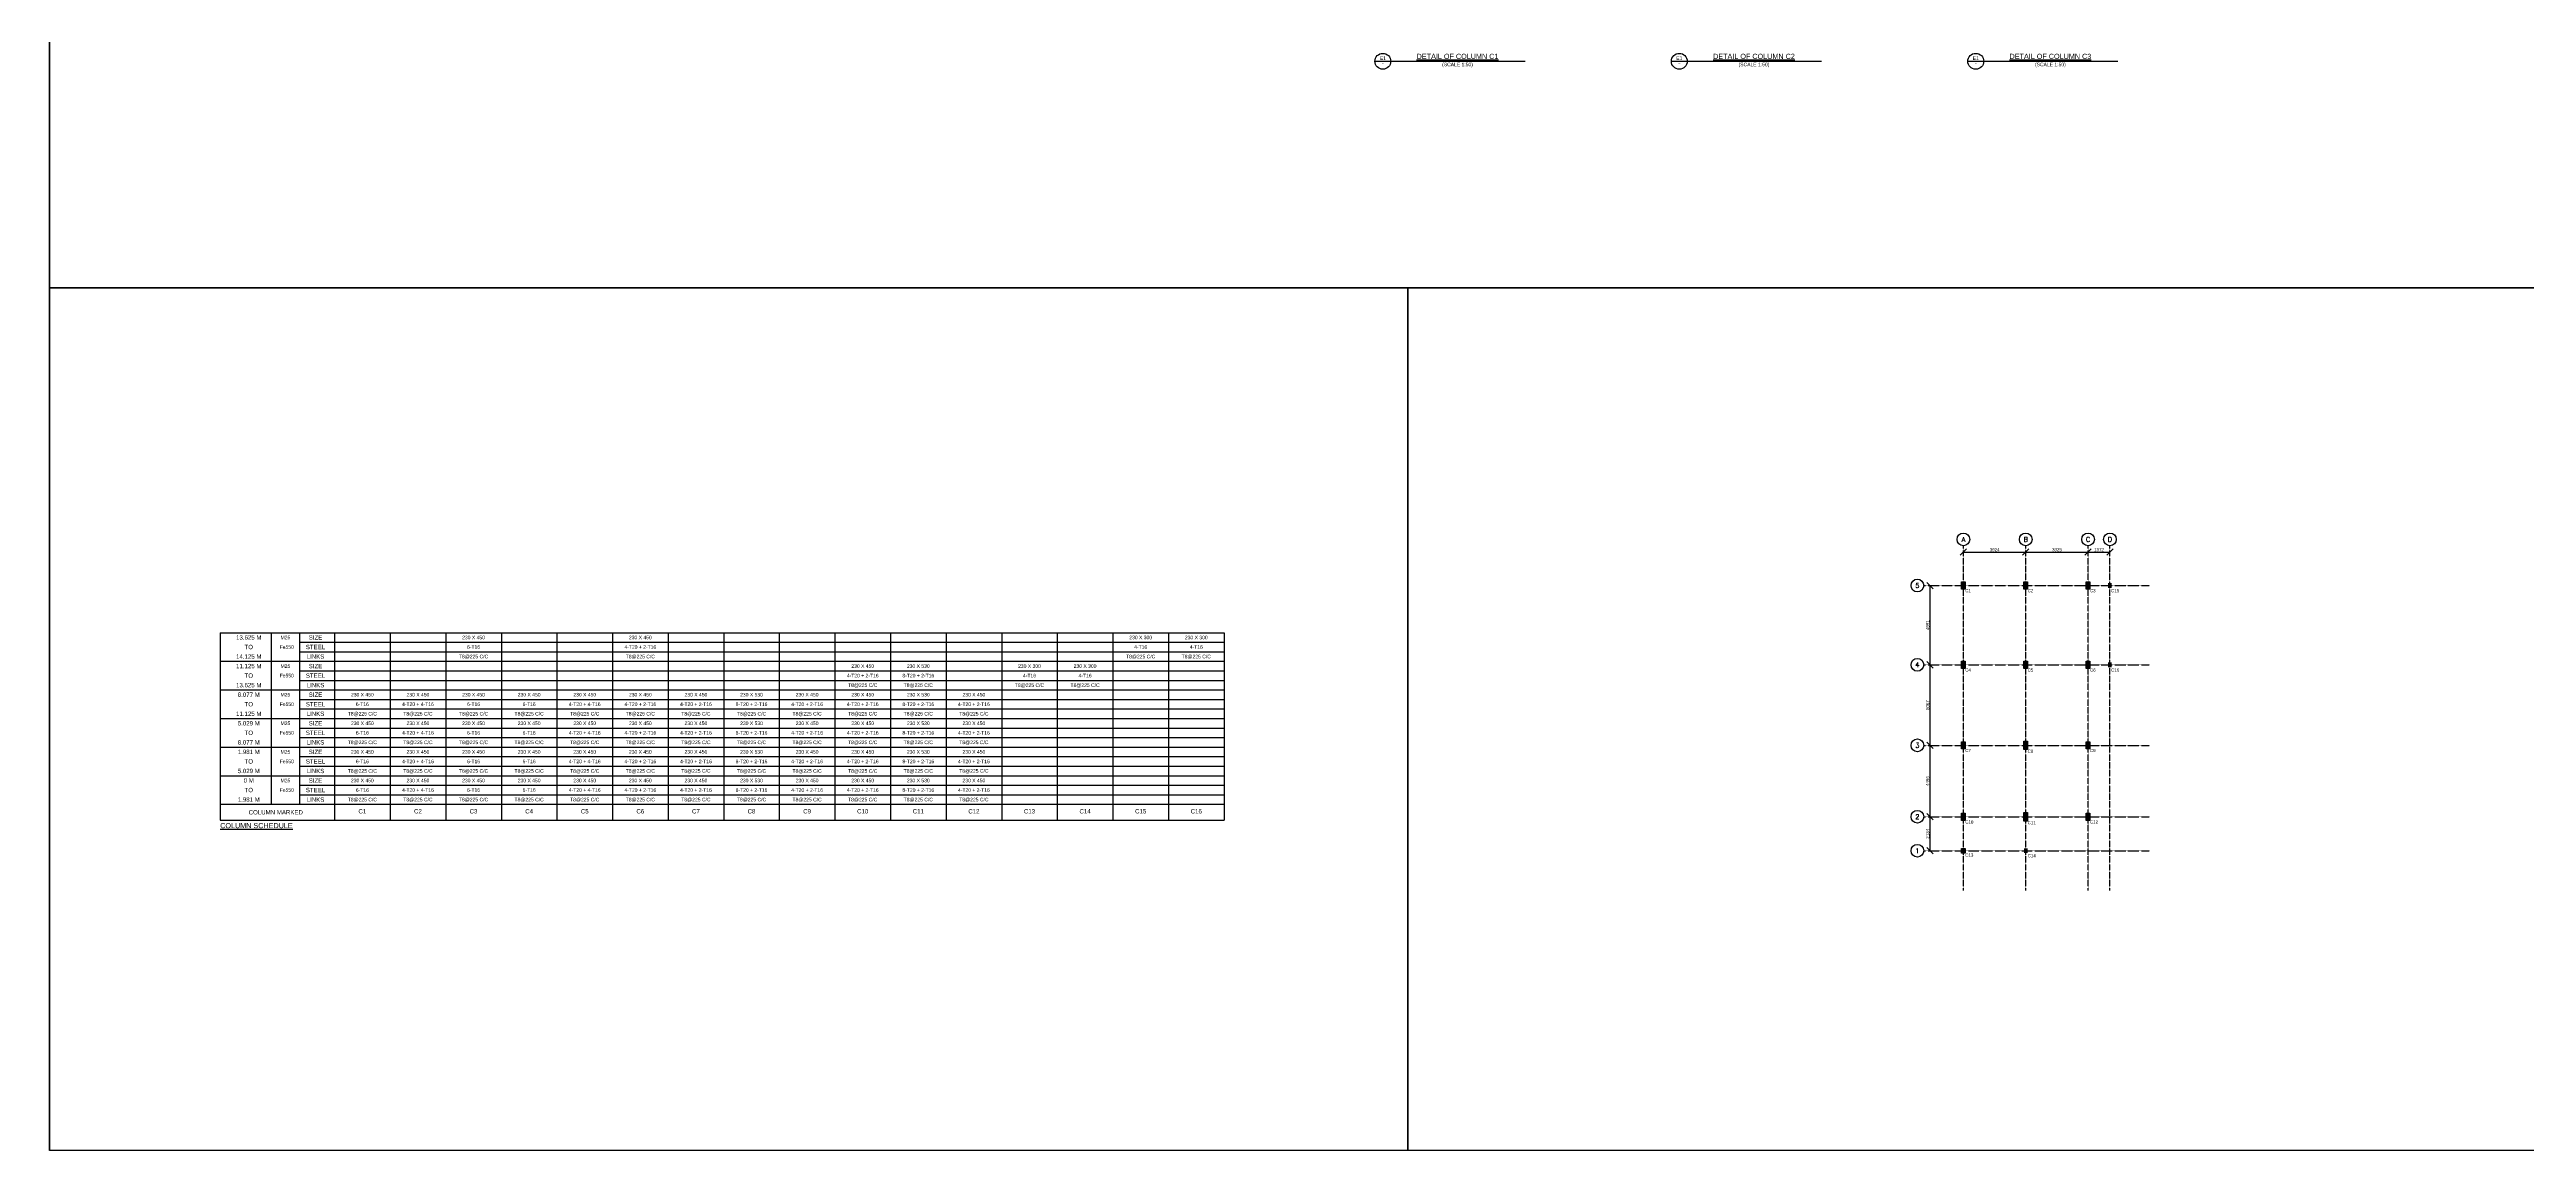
# Model space of a CAD drawing. Header units: inches. Extents: x -816171 to 9366335, y -450961 to 689132.
# Drawn here: x -437948 to -282014, y -22508 to 46763 of the extents above; entities that cross this region are included whole.
import ezdxf
from ezdxf.enums import TextEntityAlignment as Align

# ---------------------------------------------------------------- set-up
doc = ezdxf.new("R2010")
doc.units = ezdxf.units.IN
doc.header["$MEASUREMENT"] = 0
doc.linetypes.add('SCCenter', pattern=[1.2, 0.5, -0.3, 0.1, -0.3])
for name, color, linetype in [('colSectionMarkLayer', 5, 'Continuous'), ('Grid Line', 8, 'Continuous'), ('Labels', 4, 'Continuous'), ('NonDuctileLevel-1981', 2, 'Continuous'), ('Schedule Border', 60, 'Continuous'), ('Schedule Header', 4, 'Continuous'), ('Schedule Line', 60, 'Continuous'), ('Text', 31, 'Continuous'), ('Text_Scale', 31, 'Continuous'), ('TxtLevel-1981', 7, 'Continuous')]:
    doc.layers.add(name, color=color, linetype=linetype)
doc.styles.add('SC-BBS1', font='SansSerif')
doc.styles.add('SC-BBS2', font='SansSerif')
doc.styles.add('SC-COL1', font='SansSerif')
doc.styles.add('SC-COL2', font='SansSerif')
doc.styles.get("Standard").update_dxf_attribs({"font": 'txt.shx'})
doc.dimstyles.new('SCGridlineDim', dxfattribs={"dimtxt": 200, "dimasz": 0.18, "dimexe": 75, "dimexo": 75, "dimgap": 50, "dimtad": 1, "dimtoh": 1, "dimdec": 0, "dimzin": 0, "dimdsep": 46, "dimtxsty": 'SC-BBS2', "dimtsz": 200, "dimcen": 0.09, "dimclrd": 8, "dimclre": 8, "dimclrt": 31, "dimadec": 0, "dimazin": 0, "dimtfac": 1, "dimtdec": 0, "dimtix": 1, "dimtofl": 0, "dimtmove": 0, "dimatfit": 3, "dimfxl": 1, "dimtolj": 1, "dimtzin": 0, "dimarcsym": 0})

# ---------------------------------------------------------------- blocks, each defined once
blk = doc.blocks.new('*D3504')
at = {"layer": 'DEFPOINTS', "color": 0, "transparency": 16777216}
for p in [(-319558, -1515), (-319558, -1515), (-319558, -3649)]:
    blk.add_point(p, dxfattribs=at)
at = {"layer": 'Grid Line', "color": 8, "lineweight": -2, "transparency": 16777216}
for p, q in [((-319358, -1715), (-319758, -1315)), ((-319558, -3649), (-319558, -1515)), ((-319358, -3849), (-319758, -3449))]:
    blk.add_line(p, q, dxfattribs=at)
at = {"layer": 'Grid Line', "color": 31, "transparency": 16777216, "insert": (-319712, -2582), "char_height": 200, "attachment_point": 5, "rotation": 90, "style": 'SC-BBS2'}
blk.add_mtext('\\A1;2134', dxfattribs=at)
blk = doc.blocks.new('*D3505')
at = {"layer": 'DEFPOINTS', "color": 0, "transparency": 16777216}
for p in [(-319558, 2981), (-319558, 2981), (-319558, -1515)]:
    blk.add_point(p, dxfattribs=at)
at = {"layer": 'Grid Line', "color": 8, "lineweight": -2, "transparency": 16777216}
for p, q in [((-319358, 2781), (-319758, 3181)), ((-319558, -1515), (-319558, 2981)), ((-319358, -1715), (-319758, -1315))]:
    blk.add_line(p, q, dxfattribs=at)
at = {"layer": 'Grid Line', "color": 31, "transparency": 16777216, "insert": (-319712, 733), "char_height": 200, "attachment_point": 5, "rotation": 90, "style": 'SC-BBS2'}
blk.add_mtext('\\A1;4496', dxfattribs=at)
blk = doc.blocks.new('*D3506')
at = {"layer": 'DEFPOINTS', "color": 0, "transparency": 16777216}
for p in [(-319558, 8048), (-319558, 8048), (-319558, 2981)]:
    blk.add_point(p, dxfattribs=at)
at = {"layer": 'Grid Line', "color": 8, "lineweight": -2, "transparency": 16777216}
for p, q in [((-319358, 7848), (-319758, 8248)), ((-319558, 2981), (-319558, 8048)), ((-319358, 2781), (-319758, 3181))]:
    blk.add_line(p, q, dxfattribs=at)
at = {"layer": 'Grid Line', "color": 31, "transparency": 16777216, "insert": (-319712, 5515), "char_height": 200, "attachment_point": 5, "rotation": 90, "style": 'SC-BBS2'}
blk.add_mtext('\\A1;5067', dxfattribs=at)
blk = doc.blocks.new('*D3507')
at = {"layer": 'DEFPOINTS', "color": 0, "transparency": 16777216}
for p in [(-319558, 13039), (-319558, 13039), (-319558, 8048)]:
    blk.add_point(p, dxfattribs=at)
at = {"layer": 'Grid Line', "color": 8, "lineweight": -2, "transparency": 16777216}
for p, q in [((-319358, 12839), (-319758, 13239)), ((-319558, 8048), (-319558, 13039)), ((-319358, 7848), (-319758, 8248))]:
    blk.add_line(p, q, dxfattribs=at)
at = {"layer": 'Grid Line', "color": 31, "transparency": 16777216, "insert": (-319711, 10544), "char_height": 200, "attachment_point": 5, "rotation": 90, "style": 'SC-BBS2'}
blk.add_mtext('\\A1;4991', dxfattribs=at)
blk = doc.blocks.new('*D3508')
at = {"layer": 'DEFPOINTS', "color": 0, "transparency": 16777216}
for p in [(-317458, 15139), (-313534, 15139), (-313534, 15139)]:
    blk.add_point(p, dxfattribs=at)
at = {"layer": 'Grid Line', "color": 8, "lineweight": -2, "transparency": 16777216}
for p, q in [((-317658, 14939), (-317258, 15339)), ((-317458, 15139), (-313534, 15139)), ((-313734, 14939), (-313334, 15339))]:
    blk.add_line(p, q, dxfattribs=at)
at = {"layer": 'Grid Line', "color": 31, "transparency": 16777216, "insert": (-315496, 15293), "char_height": 200, "attachment_point": 5, "style": 'SC-BBS2'}
blk.add_mtext('\\A1;3924', dxfattribs=at)
blk = doc.blocks.new('*D3509')
at = {"layer": 'DEFPOINTS', "color": 0, "transparency": 16777216}
for p in [(-313534, 15139), (-309609, 15139), (-309609, 15139)]:
    blk.add_point(p, dxfattribs=at)
at = {"layer": 'Grid Line', "color": 8, "lineweight": -2, "transparency": 16777216}
for p, q in [((-313734, 14939), (-313334, 15339)), ((-313534, 15139), (-309609, 15139)), ((-309809, 14939), (-309409, 15339))]:
    blk.add_line(p, q, dxfattribs=at)
at = {"layer": 'Grid Line', "color": 31, "transparency": 16777216, "insert": (-311572, 15293), "char_height": 200, "attachment_point": 5, "style": 'SC-BBS2'}
blk.add_mtext('\\A1;3925', dxfattribs=at)
blk = doc.blocks.new('*D3510')
at = {"layer": 'DEFPOINTS', "color": 0, "transparency": 16777216}
for p in [(-309609, 15139), (-308237, 15139), (-308237, 15139)]:
    blk.add_point(p, dxfattribs=at)
at = {"layer": 'Grid Line', "color": 8, "lineweight": -2, "transparency": 16777216}
for p, q in [((-309809, 14939), (-309409, 15339)), ((-309609, 15139), (-308237, 15139)), ((-308437, 14939), (-308037, 15339))]:
    blk.add_line(p, q, dxfattribs=at)
at = {"layer": 'Grid Line', "color": 31, "transparency": 16777216, "insert": (-308923, 15293), "char_height": 200, "attachment_point": 5, "style": 'SC-BBS2'}
blk.add_mtext('\\A1;1372', dxfattribs=at)

msp = doc.modelspace()

# ---------------------------------------------------------------- hatches: boundary and pattern name
at = {"layer": 'NonDuctileLevel-1981'}
for points in [[(-317343.41171, 12814.42106), (-317573.41171, 12814.42106), (-317573.41171, 13264.42106), (-317343.41171, 13264.42106)], [(-313419.41171, 12814.42106), (-313649.41171, 12814.42106), (-313649.41171, 13264.42106), (-313419.41171, 13264.42106)], [(-309494.41171, 12814.42106), (-309724.41171, 12814.42106), (-309724.41171, 13264.42106), (-309494.41171, 13264.42106)], [(-317343.41171, 7823.42106), (-317573.41171, 7823.42106), (-317573.41171, 8273.42106), (-317343.41171, 8273.42106)], [(-313419.41171, 7823.42106), (-313649.41171, 7823.42106), (-313649.41171, 8273.42106), (-313419.41171, 8273.42106)], [(-309494.41171, 7823.42106), (-309724.41171, 7823.42106), (-309724.41171, 8273.42106), (-309494.41171, 8273.42106)], [(-317343.41171, 2756.42106), (-317573.41171, 2756.42106), (-317573.41171, 3206.42106), (-317343.41171, 3206.42106)], [(-313419.41171, 2716.42106), (-313649.41171, 2716.42106), (-313649.41171, 3246.42106), (-313419.41171, 3246.42106)], [(-309494.41171, 2756.42106), (-309724.41171, 2756.42106), (-309724.41171, 3206.42106), (-309494.41171, 3206.42106)], [(-317343.41171, -1739.57894), (-317573.41171, -1739.57894), (-317573.41171, -1289.57894), (-317343.41171, -1289.57894)], [(-313419.41171, -1779.57894), (-313649.41171, -1779.57894), (-313649.41171, -1249.57894), (-313419.41171, -1249.57894)], [(-309494.41171, -1739.57894), (-309724.41171, -1739.57894), (-309724.41171, -1289.57894), (-309494.41171, -1289.57894)]]:
    msp.add_hatch(color=256, dxfattribs=at).paths.add_polyline_path(points, flags=0)
for points in [[(-308122.41171, 12889.42106), (-308352.41171, 12889.42106), (-308352.41171, 13189.42106), (-308122.41171, 13189.42106)], [(-308122.41171, 7898.42106), (-308352.41171, 7898.42106), (-308352.41171, 8198.42106), (-308122.41171, 8198.42106)], [(-317343.41171, -3798.57894), (-317573.41171, -3798.57894), (-317573.41171, -3498.57894), (-317343.41171, -3498.57894)], [(-313419.41171, -3798.57894), (-313649.41171, -3798.57894), (-313649.41171, -3498.57894), (-313419.41171, -3498.57894)]]:
    msp.add_hatch(color=256, dxfattribs=at).paths.add_polyline_path(points)

# ---------------------------------------------------------------- linework, layer by layer
for points in [[(-352437.9355, 31770.64531), (-437948.1692, 31770.64531), (-437948.1692, 86049.11051), (-352437.9355, 86049.11051)], [(-437948.1692, 86049.11051), (-437948.1692, 31770.64531)], [(-437948.1692, 31770.64531), (-437948.1692, -22507.8199)], [(-266927.7018, 31770.64531), (-352437.9355, 31770.64531)]]:
    msp.add_lwpolyline(points)
for points in [[(-437948.1692, 31770.64531), (-352437.9355, 31770.64531), (-352437.9355, -22507.8199), (-437948.1692, -22507.8199)], [(-352437.9355, 31770.64531), (-266927.7018, 31770.64531), (-266927.7018, -22507.8199), (-352437.9355, -22507.8199)]]:
    msp.add_lwpolyline(points, close=True)
at = {"layer": 'colSectionMarkLayer'}
for p, q in [((-354508.01568, 46025.59386), (-345058.01568, 46025.59386)), ((-335845.8351, 46025.59386), (-326395.8351, 46025.59386)), ((-317183.65452, 46025.59386), (-307733.65452, 46025.59386))]:
    msp.add_line(p, q, dxfattribs=at)
for centre in [(-354008.01568, 46025.59386), (-335345.8351, 46025.59386), (-316683.65452, 46025.59386)]:
    msp.add_circle(centre, 500, dxfattribs=at)
at = {"layer": 'Grid Line', "linetype": 'SCCenter'}
for p, q in [((-317458.41171, -6148.57894), (-317458.41171, 15539.42106)), ((-313534.41171, -6148.57894), (-313534.41171, 15539.42106)), ((-309609.41171, -6148.57894), (-309609.41171, 15539.42106)), ((-308237.41171, -6148.57894), (-308237.41171, 15539.42106)), ((-319958.41171, 13039.42106), (-305737.41171, 13039.42106)), ((-319958.41171, 8048.42106), (-305737.41171, 8048.42106)), ((-319958.41171, 2981.42106), (-305737.41171, 2981.42106)), ((-319958.41171, -1514.57894), (-305737.41171, -1514.57894)), ((-319958.41171, -3648.57894), (-305737.41171, -3648.57894))]:
    msp.add_line(p, q, dxfattribs=at)
at = {"layer": 'Grid Line'}
for centre in [(-317458.41171, 15939.42106), (-313534.41171, 15939.42106), (-309609.41171, 15939.42106), (-308237.41171, 15939.42106), (-320358.41171, 13039.42106), (-320358.41171, 8048.42106), (-320358.41171, 2981.42106), (-320358.41171, -1514.57894), (-320358.41171, -3648.57894)]:
    msp.add_circle(centre, 400, dxfattribs=at)
at = {"layer": 'NonDuctileLevel-1981'}
for points in [[(-317343.41171, 12814.42106), (-317573.41171, 12814.42106), (-317573.41171, 13264.42106), (-317343.41171, 13264.42106)], [(-313419.41171, 12814.42106), (-313649.41171, 12814.42106), (-313649.41171, 13264.42106), (-313419.41171, 13264.42106)], [(-309494.41171, 12814.42106), (-309724.41171, 12814.42106), (-309724.41171, 13264.42106), (-309494.41171, 13264.42106)], [(-317343.41171, 7823.42106), (-317573.41171, 7823.42106), (-317573.41171, 8273.42106), (-317343.41171, 8273.42106)], [(-313419.41171, 7823.42106), (-313649.41171, 7823.42106), (-313649.41171, 8273.42106), (-313419.41171, 8273.42106)], [(-309494.41171, 7823.42106), (-309724.41171, 7823.42106), (-309724.41171, 8273.42106), (-309494.41171, 8273.42106)], [(-317343.41171, 2756.42106), (-317573.41171, 2756.42106), (-317573.41171, 3206.42106), (-317343.41171, 3206.42106)], [(-313419.41171, 2716.42106), (-313649.41171, 2716.42106), (-313649.41171, 3246.42106), (-313419.41171, 3246.42106)], [(-309494.41171, 2756.42106), (-309724.41171, 2756.42106), (-309724.41171, 3206.42106), (-309494.41171, 3206.42106)], [(-317343.41171, -1739.57894), (-317573.41171, -1739.57894), (-317573.41171, -1289.57894), (-317343.41171, -1289.57894)], [(-313419.41171, -1779.57894), (-313649.41171, -1779.57894), (-313649.41171, -1249.57894), (-313419.41171, -1249.57894)], [(-309494.41171, -1739.57894), (-309724.41171, -1739.57894), (-309724.41171, -1289.57894), (-309494.41171, -1289.57894)], [(-317343.41171, -3798.57894), (-317573.41171, -3798.57894), (-317573.41171, -3498.57894), (-317343.41171, -3498.57894)]]:
    msp.add_lwpolyline(points, close=True, dxfattribs=at)
at = {"layer": 'Schedule Border'}
for p, q in [((-427204.98917, 10070.71511), (-364004.98917, 10070.71511)), ((-427204.98917, 10070.71511), (-427204.98917, -1729.28489)), ((-420004.98917, 10070.71511), (-420004.98917, -1729.28489)), ((-364004.98917, 10070.71511), (-364004.98917, -1729.28489)), ((-427204.98917, 8270.71511), (-364004.98917, 8270.71511)), ((-422204.98917, 8270.71511), (-364004.98917, 8270.71511)), ((-427204.98917, 6470.71511), (-364004.98917, 6470.71511)), ((-422204.98917, 6470.71511), (-364004.98917, 6470.71511)), ((-427204.98917, 4670.71511), (-364004.98917, 4670.71511)), ((-422204.98917, 4670.71511), (-364004.98917, 4670.71511)), ((-427204.98917, 2870.71511), (-364004.98917, 2870.71511)), ((-422204.98917, 2870.71511), (-364004.98917, 2870.71511)), ((-427204.98917, 1070.71511), (-364004.98917, 1070.71511)), ((-422204.98917, 1070.71511), (-364004.98917, 1070.71511)), ((-427204.98917, -729.28489), (-364004.98917, -729.28489)), ((-422204.98917, -729.28489), (-364004.98917, -729.28489)), ((-427204.98917, -1729.28489), (-364004.98917, -1729.28489)), ((-427204.98917, -1729.28489), (-364004.98917, -1729.28489))]:
    msp.add_line(p, q, dxfattribs=at)
at = {"layer": 'Schedule Line'}
for p, q in [((-424004.98917, 10070.71511), (-424004.98917, -729.28489)), ((-422204.98917, 10070.71511), (-422204.98917, -729.28489)), ((-422204.98917, 9470.71511), (-364004.98917, 9470.71511)), ((-416504.98917, 10070.71511), (-416504.98917, -1729.28489)), ((-413004.98917, 10070.71511), (-413004.98917, -1729.28489)), ((-409504.98917, 10070.71511), (-409504.98917, -1729.28489)), ((-406004.98917, 10070.71511), (-406004.98917, -1729.28489)), ((-402504.98917, 10070.71511), (-402504.98917, -1729.28489)), ((-399004.98917, 10070.71511), (-399004.98917, -1729.28489)), ((-395504.98917, 10070.71511), (-395504.98917, -1729.28489)), ((-392004.98917, 10070.71511), (-392004.98917, -1729.28489)), ((-388504.98917, 10070.71511), (-388504.98917, -1729.28489)), ((-385004.98917, 10070.71511), (-385004.98917, -1729.28489)), ((-381504.98917, 10070.71511), (-381504.98917, -1729.28489)), ((-378004.98917, 10070.71511), (-378004.98917, -1729.28489)), ((-374504.98917, 10070.71511), (-374504.98917, -1729.28489)), ((-371004.98917, 10070.71511), (-371004.98917, -1729.28489)), ((-367504.98917, 10070.71511), (-367504.98917, -1729.28489)), ((-422204.98917, 8870.71511), (-364004.98917, 8870.71511)), ((-422204.98917, 7670.71511), (-364004.98917, 7670.71511)), ((-422204.98917, 7070.71511), (-364004.98917, 7070.71511)), ((-422204.98917, 5870.71511), (-364004.98917, 5870.71511)), ((-422204.98917, 5270.71511), (-364004.98917, 5270.71511)), ((-422204.98917, 4070.71511), (-364004.98917, 4070.71511)), ((-422204.98917, 3470.71511), (-364004.98917, 3470.71511)), ((-422204.98917, 2270.71511), (-364004.98917, 2270.71511)), ((-422204.98917, 1670.71511), (-364004.98917, 1670.71511)), ((-422204.98917, 470.71511), (-364004.98917, 470.71511)), ((-422204.98917, -129.28489), (-364004.98917, -129.28489))]:
    msp.add_line(p, q, dxfattribs=at)

# ---------------------------------------------------------------- texts
at = {"layer": 'Grid Line'}
for s, p in [('A', (-317458.41171, 15939.42106)), ('B', (-313534.41171, 15939.42106)), ('C', (-309609.41171, 15939.42106)), ('D', (-308237.41171, 15939.42106)), ('5', (-320358.41171, 13039.42106)), ('4', (-320358.41171, 8048.42106)), ('3', (-320358.41171, 2981.42106)), ('2', (-320358.41171, -1514.57894)), ('1', (-320358.41171, -3648.57894))]:
    msp.add_text(s, height=300, dxfattribs=at).set_placement(p, align=Align.MIDDLE)
at = {"layer": 'Labels', "style": 'SC-BBS1'}
for s, height, p in [('E1', 225, (-354008.01568, 46045.59386)), ('%%uDETAIL OF COLUMN C1', 325, (-349308.01568, 46075.59386)), ('E1', 225, (-335345.8351, 46045.59386)), ('%%uDETAIL OF COLUMN C2', 325, (-330645.8351, 46075.59386)), ('E1', 225, (-316683.65452, 46045.59386)), ('%%uDETAIL OF COLUMN C3', 325, (-311983.65452, 46075.59386))]:
    msp.add_text(s, height=height, dxfattribs=at).set_placement(p, align=Align.BOTTOM_CENTER)
for p in [(-354008.01568, 45900.59386), (-335345.8351, 45900.59386), (-316683.65452, 45900.59386)]:
    msp.add_text('-', height=325, dxfattribs=at).set_placement(p, align=Align.MIDDLE_CENTER)
at = {"layer": 'Labels', "style": 'SC-COL1'}
msp.add_text('%%uCOLUMN SCHEDULE', height=325, dxfattribs=at).set_placement((-427204.98917, -2229.28489))
at = {"layer": 'Schedule Header', "style": 'SC-COL2'}
for s, p in [('13.625 M', (-425404.98917, 9770.71511)), ('SIZE', (-421204.98917, 9770.71511)), ('14.125 M', (-425404.98917, 8570.71511)), ('11.125 M', (-425404.98917, 7970.71511)), ('TO', (-425404.98917, 9170.71511)), ('STEEL', (-421204.98917, 9170.71511)), ('LINKS', (-421204.98917, 8570.71511)), ('SIZE', (-421204.98917, 7970.71511)), ('13.625 M', (-425404.98917, 6770.71511)), ('8.077 M', (-425404.98917, 6170.71511)), ('TO', (-425404.98917, 7370.71511)), ('STEEL', (-421204.98917, 7370.71511)), ('LINKS', (-421204.98917, 6770.71511)), ('SIZE', (-421204.98917, 6170.71511)), ('11.125 M', (-425404.98917, 4970.71511)), ('TO', (-425404.98917, 5570.71511)), ('STEEL', (-421204.98917, 5570.71511)), ('LINKS', (-421204.98917, 4970.71511)), ('5.029 M', (-425404.98917, 4370.71511)), ('8.077 M', (-425404.98917, 3170.71511)), ('TO', (-425404.98917, 3770.71511)), ('STEEL', (-421204.98917, 3770.71511)), ('LINKS', (-421204.98917, 3170.71511)), ('SIZE', (-421204.98917, 4370.71511)), ('1.981 M', (-425404.98917, 2570.71511)), ('TO', (-425404.98917, 1970.71511)), ('STEEL', (-421204.98917, 1970.71511)), ('SIZE', (-421204.98917, 2570.71511)), ('5.029 M', (-425404.98917, 1370.71511)), ('0 M', (-425404.98917, 770.71511)), ('TO', (-425404.98917, 170.71511)), ('STEEL', (-421204.98917, 170.71511)), ('LINKS', (-421204.98917, 1370.71511)), ('SIZE', (-421204.98917, 770.71511)), ('1.981 M', (-425404.98917, -429.28489)), ('COLUMN MARKED', (-423704.98917, -1229.28489)), ('LINKS', (-421204.98917, -429.28489))]:
    msp.add_text(s, height=275, dxfattribs=at).set_placement(p, align=Align.MIDDLE_CENTER)
at = {"layer": 'Schedule Header', "char_height": 275, "attachment_point": 2, "style": 'SC-COL2'}
for s, insert in [('C1', (-418254.98917, -1029.28489)), ('C2', (-414754.98917, -1029.28489)), ('C3', (-411254.98917, -1029.28489)), ('C4', (-407754.98917, -1029.28489)), ('C5', (-404254.98917, -1029.28489)), ('C6', (-400754.98917, -1029.28489)), ('C7', (-397254.98917, -1029.28489)), ('C8', (-393754.98917, -1029.28489)), ('C9', (-390254.98917, -1029.28489)), ('C10', (-386754.98917, -1029.28489)), ('C11', (-383254.98917, -1029.28489)), ('C12', (-379754.98917, -1029.28489)), ('C13', (-376254.98917, -1029.28489)), ('C14', (-372754.98917, -1029.28489)), ('C15', (-369254.98917, -1029.28489)), ('C16', (-365754.98917, -1029.28489))]:
    msp.add_mtext(s, dxfattribs=dict(at, insert=insert))
at = {"layer": 'Text', "style": 'SC-COL1'}
for s, p in [('M25 ', (-423054.98917, 9770.71511)), ('230 X 450', (-411254.98917, 9770.71511)), ('230 X 450', (-400754.98917, 9770.71511)), ('230 X 300', (-369254.98917, 9770.71511)), ('230 X 300', (-365754.98917, 9770.71511)), (' Fe550', (-423054.98917, 9170.71511)), ('M25 ', (-423054.98917, 7970.71511)), ('T8@225 C/C', (-411254.98917, 8570.71511)), ('6-T16', (-411254.98917, 9170.71511)), ('4-T20 + 2-T16', (-400754.98917, 9170.71511)), ('T8@225 C/C', (-400754.98917, 8570.71511)), ('230 X 450', (-386754.98917, 7970.71511)), ('230 X 530', (-383254.98917, 7970.71511)), ('230 X 300', (-376254.98917, 7970.71511)), ('230 X 300', (-372754.98917, 7970.71511)), ('T8@225 C/C', (-369254.98917, 8570.71511)), ('4-T16', (-369254.98917, 9170.71511)), ('T8@225 C/C', (-365754.98917, 8570.71511)), ('4-T16', (-365754.98917, 9170.71511)), (' Fe550', (-423054.98917, 7370.71511)), ('M25 ', (-423054.98917, 6170.71511)), ('230 X 450', (-418254.98917, 6170.71511)), ('230 X 450', (-414754.98917, 6170.71511)), ('230 X 450', (-411254.98917, 6170.71511)), ('230 X 450', (-407754.98917, 6170.71511)), ('230 X 450', (-404254.98917, 6170.71511)), ('230 X 450', (-400754.98917, 6170.71511)), ('230 X 450', (-397254.98917, 6170.71511)), ('230 X 530', (-393754.98917, 6170.71511)), ('230 X 450', (-390254.98917, 6170.71511)), ('4-T20 + 2-T16', (-386754.98917, 7370.71511)), ('T8@225 C/C', (-386754.98917, 6770.71511)), ('230 X 450', (-386754.98917, 6170.71511)), ('8-T20 + 2-T16', (-383254.98917, 7370.71511)), ('T8@225 C/C', (-383254.98917, 6770.71511)), ('230 X 530', (-383254.98917, 6170.71511)), ('230 X 450', (-379754.98917, 6170.71511)), ('T8@225 C/C', (-376254.98917, 6770.71511)), ('4-T16', (-376254.98917, 7370.71511)), ('T8@225 C/C', (-372754.98917, 6770.71511)), ('4-T16', (-372754.98917, 7370.71511)), (' Fe550', (-423054.98917, 5570.71511)), ('T8@225 C/C', (-418254.98917, 4970.71511)), ('6-T16', (-418254.98917, 5570.71511)), ('4-T20 + 4-T16', (-414754.98917, 5570.71511)), ('T8@225 C/C', (-414754.98917, 4970.71511)), ('T8@225 C/C', (-411254.98917, 4970.71511)), ('6-T16', (-411254.98917, 5570.71511)), ('T8@225 C/C', (-407754.98917, 4970.71511)), ('6-T16', (-407754.98917, 5570.71511)), ('4-T20 + 4-T16', (-404254.98917, 5570.71511)), ('T8@225 C/C', (-404254.98917, 4970.71511)), ('4-T20 + 2-T16', (-400754.98917, 5570.71511)), ('T8@225 C/C', (-400754.98917, 4970.71511)), ('4-T20 + 2-T16', (-397254.98917, 5570.71511)), ('T8@225 C/C', (-397254.98917, 4970.71511)), ('8-T20 + 2-T16', (-393754.98917, 5570.71511)), ('T8@225 C/C', (-393754.98917, 4970.71511)), ('4-T20 + 2-T16', (-390254.98917, 5570.71511)), ('T8@225 C/C', (-390254.98917, 4970.71511)), ('4-T20 + 2-T16', (-386754.98917, 5570.71511)), ('T8@225 C/C', (-386754.98917, 4970.71511)), ('8-T20 + 2-T16', (-383254.98917, 5570.71511)), ('T8@225 C/C', (-383254.98917, 4970.71511)), ('4-T20 + 2-T16', (-379754.98917, 5570.71511)), ('T8@225 C/C', (-379754.98917, 4970.71511)), (' Fe550', (-423054.98917, 3770.71511)), ('M25 ', (-423054.98917, 4370.71511)), ('T8@225 C/C', (-418254.98917, 3170.71511)), ('230 X 450', (-418254.98917, 4370.71511)), ('6-T16', (-418254.98917, 3770.71511)), ('4-T20 + 4-T16', (-414754.98917, 3770.71511)), ('T8@225 C/C', (-414754.98917, 3170.71511)), ('230 X 450', (-414754.98917, 4370.71511)), ('T8@225 C/C', (-411254.98917, 3170.71511)), ('230 X 450', (-411254.98917, 4370.71511)), ('6-T16', (-411254.98917, 3770.71511)), ('T8@225 C/C', (-407754.98917, 3170.71511)), ('230 X 450', (-407754.98917, 4370.71511)), ('6-T16', (-407754.98917, 3770.71511)), ('4-T20 + 4-T16', (-404254.98917, 3770.71511)), ('T8@225 C/C', (-404254.98917, 3170.71511)), ('230 X 450', (-404254.98917, 4370.71511)), ('4-T20 + 2-T16', (-400754.98917, 3770.71511)), ('T8@225 C/C', (-400754.98917, 3170.71511)), ('230 X 450', (-400754.98917, 4370.71511)), ('4-T20 + 2-T16', (-397254.98917, 3770.71511)), ('T8@225 C/C', (-397254.98917, 3170.71511)), ('230 X 450', (-397254.98917, 4370.71511)), ('8-T20 + 2-T16', (-393754.98917, 3770.71511)), ('T8@225 C/C', (-393754.98917, 3170.71511)), ('230 X 530', (-393754.98917, 4370.71511)), ('4-T20 + 2-T16', (-390254.98917, 3770.71511)), ('T8@225 C/C', (-390254.98917, 3170.71511)), ('230 X 450', (-390254.98917, 4370.71511)), ('4-T20 + 2-T16', (-386754.98917, 3770.71511)), ('T8@225 C/C', (-386754.98917, 3170.71511)), ('230 X 450', (-386754.98917, 4370.71511)), ('8-T20 + 2-T16', (-383254.98917, 3770.71511)), ('T8@225 C/C', (-383254.98917, 3170.71511)), ('230 X 530', (-383254.98917, 4370.71511)), ('4-T20 + 2-T16', (-379754.98917, 3770.71511)), ('T8@225 C/C', (-379754.98917, 3170.71511)), ('230 X 450', (-379754.98917, 4370.71511)), (' Fe550', (-423054.98917, 1970.71511)), ('M25 ', (-423054.98917, 2570.71511)), ('230 X 450', (-418254.98917, 2570.71511)), ('6-T16', (-418254.98917, 1970.71511)), ('4-T20 + 4-T16', (-414754.98917, 1970.71511)), ('230 X 450', (-414754.98917, 2570.71511)), ('230 X 450', (-411254.98917, 2570.71511)), ('6-T16', (-411254.98917, 1970.71511)), ('230 X 450', (-407754.98917, 2570.71511)), ('6-T16', (-407754.98917, 1970.71511)), ('4-T20 + 4-T16', (-404254.98917, 1970.71511)), ('230 X 450', (-404254.98917, 2570.71511)), ('4-T20 + 2-T16', (-400754.98917, 1970.71511)), ('230 X 450', (-400754.98917, 2570.71511)), ('4-T20 + 2-T16', (-397254.98917, 1970.71511)), ('230 X 450', (-397254.98917, 2570.71511)), ('8-T20 + 2-T16', (-393754.98917, 1970.71511)), ('230 X 530', (-393754.98917, 2570.71511)), ('4-T20 + 2-T16', (-390254.98917, 1970.71511)), ('230 X 450', (-390254.98917, 2570.71511)), ('4-T20 + 2-T16', (-386754.98917, 1970.71511)), ('230 X 450', (-386754.98917, 2570.71511)), ('8-T20 + 2-T16', (-383254.98917, 1970.71511)), ('230 X 530', (-383254.98917, 2570.71511)), ('4-T20 + 2-T16', (-379754.98917, 1970.71511)), ('230 X 450', (-379754.98917, 2570.71511)), (' Fe550', (-423054.98917, 170.71511)), ('M25 ', (-423054.98917, 770.71511)), ('T8@225 C/C', (-418254.98917, 1370.71511)), ('230 X 450', (-418254.98917, 770.71511)), ('6-T16', (-418254.98917, 170.71511)), ('4-T20 + 4-T16', (-414754.98917, 170.71511)), ('T8@225 C/C', (-414754.98917, 1370.71511)), ('230 X 450', (-414754.98917, 770.71511)), ('T8@225 C/C', (-411254.98917, 1370.71511)), ('230 X 450', (-411254.98917, 770.71511)), ('6-T16', (-411254.98917, 170.71511)), ('T8@225 C/C', (-407754.98917, 1370.71511)), ('230 X 450', (-407754.98917, 770.71511)), ('6-T16', (-407754.98917, 170.71511)), ('4-T20 + 4-T16', (-404254.98917, 170.71511)), ('T8@225 C/C', (-404254.98917, 1370.71511)), ('230 X 450', (-404254.98917, 770.71511)), ('4-T20 + 2-T16', (-400754.98917, 170.71511)), ('T8@225 C/C', (-400754.98917, 1370.71511)), ('230 X 450', (-400754.98917, 770.71511)), ('4-T20 + 2-T16', (-397254.98917, 170.71511)), ('T8@225 C/C', (-397254.98917, 1370.71511)), ('230 X 450', (-397254.98917, 770.71511)), ('8-T20 + 2-T16', (-393754.98917, 170.71511)), ('T8@225 C/C', (-393754.98917, 1370.71511)), ('230 X 530', (-393754.98917, 770.71511)), ('4-T20 + 2-T16', (-390254.98917, 170.71511)), ('T8@225 C/C', (-390254.98917, 1370.71511)), ('230 X 450', (-390254.98917, 770.71511)), ('4-T20 + 2-T16', (-386754.98917, 170.71511)), ('T8@225 C/C', (-386754.98917, 1370.71511)), ('230 X 450', (-386754.98917, 770.71511)), ('8-T20 + 2-T16', (-383254.98917, 170.71511)), ('T8@225 C/C', (-383254.98917, 1370.71511)), ('230 X 530', (-383254.98917, 770.71511)), ('4-T20 + 2-T16', (-379754.98917, 170.71511)), ('T8@225 C/C', (-379754.98917, 1370.71511)), ('230 X 450', (-379754.98917, 770.71511)), ('T8@225 C/C', (-418254.98917, -429.28489)), ('T8@225 C/C', (-414754.98917, -429.28489)), ('T8@225 C/C', (-411254.98917, -429.28489)), ('T8@225 C/C', (-407754.98917, -429.28489)), ('T8@225 C/C', (-404254.98917, -429.28489)), ('T8@225 C/C', (-400754.98917, -429.28489)), ('T8@225 C/C', (-397254.98917, -429.28489)), ('T8@225 C/C', (-393754.98917, -429.28489)), ('T8@225 C/C', (-390254.98917, -429.28489)), ('T8@225 C/C', (-386754.98917, -429.28489)), ('T8@225 C/C', (-383254.98917, -429.28489)), ('T8@225 C/C', (-379754.98917, -429.28489))]:
    msp.add_text(s, height=225, dxfattribs=at).set_placement(p, align=Align.MIDDLE_CENTER)
at = {"layer": 'Text_Scale', "style": 'SC-BBS1'}
for p in [(-349308.01568, 45645.59386), (-330645.8351, 45645.59386), (-311983.65452, 45645.59386)]:
    msp.add_text('(SCALE 1:50)', height=225, dxfattribs=at).set_placement(p, align=Align.BOTTOM_CENTER)
at = {"layer": 'TxtLevel-1981', "style": 'SC-BBS2'}
for s, p in [('C1', (-317343.41171, 12814.42106)), ('C2', (-313419.41171, 12814.42106)), ('C3', (-309494.41171, 12814.42106)), ('C15', (-308164.4338, 12814.42106)), ('C4', (-317343.41171, 7823.42106)), ('C5', (-313419.41171, 7823.42106)), ('C6', (-309494.41171, 7823.42106)), ('C16', (-308164.4338, 7823.42106)), ('C7', (-317343.41171, 2756.42106)), ('C8', (-313419.41171, 2716.42106)), ('C9', (-309494.41171, 2756.42106)), ('C10', (-317343.41171, -1739.57894)), ('C11', (-313419.41171, -1779.57894)), ('C12', (-309494.41171, -1739.57894)), ('C13', (-317343.41171, -3822.47895)), ('C14', (-313419.41171, -3862.47895))]:
    msp.add_text(s, height=200, dxfattribs=at).set_placement(p, align=Align.TOP_LEFT)

# ---------------------------------------------------------------- dimensions: what is measured, and where the dimension line sits
at = {"layer": 'Grid Line'}
for p1, p2, text, picture, middle in [((-317458.41171, 15139.42106), (-313534.41171, 15139.42106), '3924', '*D3508', (-315496.41171, 15292.57607)), ((-313534.41171, 15139.42106), (-309609.41171, 15139.42106), '3925', '*D3509', (-311571.91171, 15292.57607)), ((-309609.41171, 15139.42106), (-308237.41171, 15139.42106), '1372', '*D3510', (-308923.41171, 15292.57607)), ((-319558.41171, 8048.42106), (-319558.41171, 13039.42106), '4991', '*D3507', (-319711.42955, 10543.92106)), ((-319558.41171, 2981.42106), (-319558.41171, 8048.42106), '5067', '*D3506', (-319711.56672, 5514.92106)), ((-319558.41171, -1514.57894), (-319558.41171, 2981.42106), '4496', '*D3505', (-319711.56672, 733.42106)), ((-319558.41171, -3648.57894), (-319558.41171, -1514.57894), '2134', '*D3504', (-319711.56672, -2581.57894))]:
    dim = msp.add_aligned_dim(p1=p1, p2=p2, distance=0, text=text, dimstyle='SCGridlineDim', dxfattribs=at)
    dim.commit()
    dim.dimension.update_dxf_attribs({"geometry": picture, "text_midpoint": middle})

doc.saveas('drawing.dxf')
